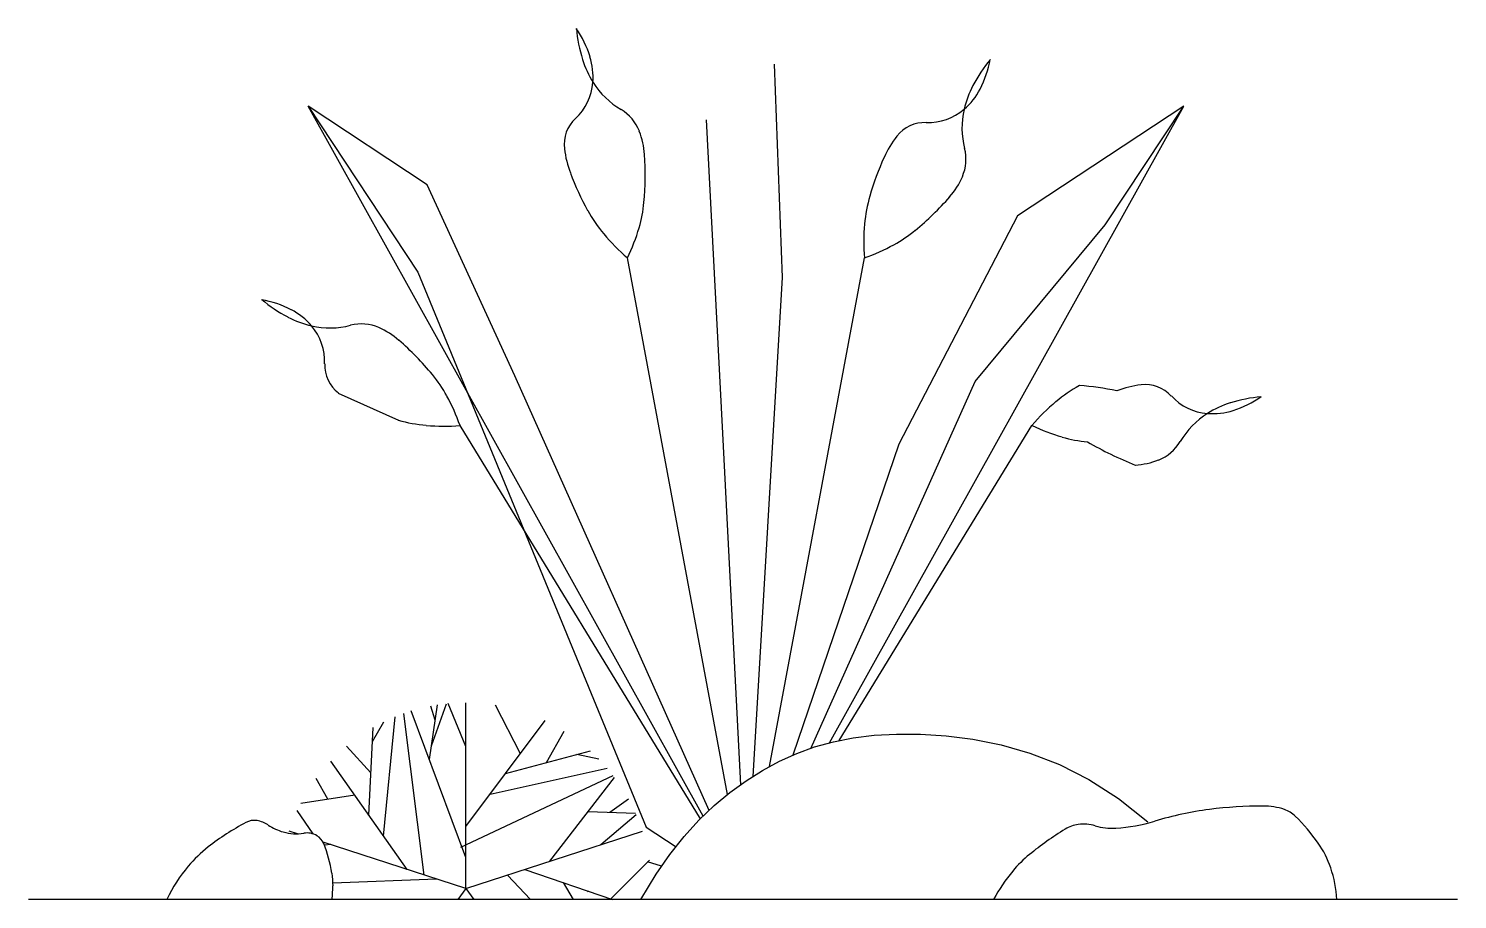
# Model space of a CAD drawing. Header units: metres. Extents: x 0 to 1, y 0 to 0.61.
import ezdxf

# ---------------------------------------------------------------- set-up
doc = ezdxf.new("R2010")
doc.units = ezdxf.units.M
doc.layers.add('Ceco.NET 18', color=7, linetype='Continuous')

msp = doc.modelspace()

# ---------------------------------------------------------------- linework, layer by layer
at = {"layer": 'Ceco.NET 18'}
for p, q in [((0.3842, 0.6107), (0.3842, 0.6107)), ((0.5289, 0.4361), (0.5233, 0.5857)), ((0.6746, 0.5891), (0.6746, 0.5891)), ((0.4733, 0.0584), (0.1962, 0.5564)), ((0.1962, 0.5564), (0.2731, 0.4398)), ((0.2796, 0.5012), (0.1962, 0.5564)), ((0.5619, 0.1098), (0.8104, 0.5564)), ((0.8104, 0.5564), (0.6938, 0.4795)), ((0.7553, 0.473), (0.8104, 0.5564)), ((0.4753, 0.5468), (0.4865, 0.3315)), ((0.3411, 0.3673), (0.2796, 0.5012)), ((0.6938, 0.4795), (0.6104, 0.3193)), ((0.6641, 0.3633), (0.7553, 0.473)), ((0.4904, 0.0736), (0.4202, 0.4499)), ((0.4202, 0.4499), (0.4202, 0.4499)), ((0.5198, 0.0931), (0.5864, 0.4499)), ((0.5864, 0.4499), (0.5864, 0.4499)), ((0.2731, 0.4398), (0.4333, 0.0507)), ((0.5082, 0.0862), (0.5289, 0.4361)), ((0.1635, 0.4206), (0.1635, 0.4206)), ((0.4774, 0.0624), (0.3411, 0.3673)), ((0.5488, 0.1059), (0.6641, 0.3633)), ((0.2173, 0.3551), (0.2594, 0.3362)), ((0.8647, 0.3525), (0.8647, 0.3525)), ((0.4714, 0.0566), (0.3027, 0.3324)), ((0.3027, 0.3324), (0.3027, 0.3324)), ((0.4865, 0.3315), (0.4994, 0.0803)), ((0.5687, 0.1114), (0.7039, 0.3324)), ((0.7039, 0.3324), (0.7039, 0.3324)), ((0.6104, 0.3193), (0.5362, 0.1011)), ((0.2776, 0.0171), (0.2632, 0.1304)), ((0.3068, 0.0293), (0.2685, 0.1322)), ((0.2812, 0.0981), (0.2869, 0.1364)), ((0.2853, 0.1258), (0.2822, 0.1356)), ((0.2827, 0.1078), (0.2932, 0.1372)), ((0.3068, 0.1072), (0.2943, 0.1373)), ((0.3068, 0.0076), (0.3068, 0.1379)), ((0.345, 0.102), (0.3276, 0.1362)), ((0.2387, 0.059), (0.2418, 0.1205)), ((0.2413, 0.1108), (0.2492, 0.1245)), ((0.2491, 0.0443), (0.2571, 0.1281)), ((0.3068, 0.0511), (0.3625, 0.1254)), ((0.3633, 0.096), (0.3758, 0.1181)), ((0.5514, 0.1069), (0.5646, 0.1106)), ((0.5646, 0.1106), (0.5785, 0.1133)), ((0.5785, 0.1133), (0.5932, 0.1151)), ((0.5932, 0.1151), (0.6089, 0.116)), ((0.6089, 0.116), (0.6256, 0.1159)), ((0.6256, 0.1159), (0.6436, 0.1148)), ((0.6436, 0.1148), (0.6625, 0.1124)), ((0.6625, 0.1124), (0.6822, 0.1085)), ((0.2402, 0.0887), (0.223, 0.1074)), ((0.3346, 0.0882), (0.3941, 0.1043)), ((0.3847, 0.1018), (0.4001, 0.0985)), ((0.5267, 0.0969), (0.5389, 0.1023)), ((0.5389, 0.1023), (0.5514, 0.1069)), ((0.6822, 0.1085), (0.7025, 0.1026)), ((0.7025, 0.1026), (0.7231, 0.0946)), ((0.2655, 0.021), (0.212, 0.097)), ((0.3238, 0.0738), (0.406, 0.0921)), ((0.5034, 0.0832), (0.5149, 0.0905)), ((0.5149, 0.0905), (0.5267, 0.0969)), ((0.7231, 0.0946), (0.7439, 0.0841)), ((0.2099, 0.0702), (0.2018, 0.0848)), ((0.3032, 0.0366), (0.4101, 0.087)), ((0.3657, 0.0268), (0.4111, 0.0856)), ((0.492, 0.075), (0.5034, 0.0832)), ((0.7439, 0.0841), (0.7647, 0.0708)), ((0.2288, 0.0731), (0.1909, 0.0672)), ((0.4078, 0.0611), (0.4208, 0.0706)), ((0.481, 0.0658), (0.492, 0.075)), ((0.7647, 0.0708), (0.7852, 0.0545)), ((0.1996, 0.0459), (0.1885, 0.0624)), ((0.3926, 0.0616), (0.4258, 0.0605)), ((0.4703, 0.0555), (0.481, 0.0658)), ((0.4015, 0.0384), (0.4263, 0.0595)), ((0.4333, 0.0507), (0.4542, 0.0369)), ((0.4599, 0.0441), (0.4703, 0.0555)), ((0.1886, 0.046), (0.1829, 0.0479)), ((0.3068, 0.0076), (0.2066, 0.0402)), ((0.3068, 0.0076), (0.4307, 0.0479)), ((0.4499, 0.0315), (0.4599, 0.0441)), ((0.212, 0.0384), (0.2075, 0.0381)), ((0.4403, 0.0177), (0.4499, 0.0315)), ((0.3481, 0.021), (0.4096, 0)), ((0.4079, 0), (0.4355, 0.0275)), ((0.4441, 0.0232), (0.4343, 0.0263)), ((0.2861, 0.0143), (0.2135, 0.0113)), ((0.3359, 0.0171), (0.352, 0)), ((0.375, 0.0118), (0.382, 0)), ((0.4296, 0), (0.4403, 0.0177)), ((1.0024, 0), (0, 0)), ((0.3068, 0.0076), (0.3012, 0)), ((0.3068, 0.0076), (0.3123, 0)), ((0.392, 0.006), (0.3925, 0.0053))]:
    msp.add_line(p, q, dxfattribs=at)
for centre, radius, start, end in [((0.3255, 0.5697), 0.0716, 17.3016, 34.9533), ((0.4901, 0.6207), 0.1063, 185.3918, 197.3016), ((0.4539, 0.6094), 0.0684, 197.3016, 212.1649), ((0.3475, 0.5765), 0.0485, 355.8109, 17.3016), ((0.7566, 0.5213), 0.1063, 140.3918, 152.3016), ((0.6041, 0.6016), 0.0716, 332.3016, 349.9533), ((0.3578, 0.5758), 0.0382, 312.5761, 355.8109), ((0.4454, 0.6041), 0.0584, 212.1649, 239.322), ((0.723, 0.5389), 0.0684, 152.3016, 167.1649), ((0.6246, 0.5908), 0.0485, 310.8109, 332.3016), ((0.3999, 0.5274), 0.0308, 21.5755, 59.322), ((0.6313, 0.583), 0.0382, 267.5761, 310.8109), ((0.7132, 0.5411), 0.0584, 167.1649, 194.322), ((0.4003, 0.5295), 0.0246, 132.5761, 187.205), ((0.6286, 0.5202), 0.0246, 87.5761, 142.205), ((0.3786, 0.519), 0.0536, 3.659, 21.5755), ((0.6677, 0.4899), 0.0741, 142.205, 155.7402), ((0.4494, 0.5357), 0.0741, 187.205, 200.7402), ((0.215, 0.5085), 0.2176, 354.7924, 3.659), ((0.6268, 0.5191), 0.0308, 336.5755, 14.322), ((0.7855, 0.4369), 0.2033, 155.7402, 163.8978), ((0.5702, 0.5814), 0.2033, 200.7402, 208.8978), ((0.6059, 0.5281), 0.0536, 318.659, 336.5755), ((0.6894, 0.4646), 0.1033, 163.8978, 174.9935), ((0.4828, 0.6364), 0.2176, 309.7924, 318.659), ((0.4827, 0.5331), 0.1033, 208.8978, 219.9935), ((0.3397, 0.4972), 0.0924, 343.5513, 354.7924), ((0.7316, 0.4609), 0.1457, 174.9935, 184.3316), ((0.5151, 0.5604), 0.1457, 219.9935, 229.3316), ((0.29, 0.5119), 0.1442, 334.5604, 343.5513), ((0.5629, 0.5403), 0.0924, 298.5513, 309.7924), ((0.5381, 0.5858), 0.1442, 289.5604, 298.5513), ((0.151, 0.3501), 0.0716, 62.3016, 79.9533), ((0.2313, 0.5026), 0.1063, 230.3918, 242.3016), ((0.1618, 0.3706), 0.0485, 40.8109, 62.3016), ((0.2137, 0.469), 0.0684, 242.3016, 257.1649), ((0.2115, 0.4592), 0.0584, 257.1649, 284.322), ((0.1695, 0.3773), 0.0382, 357.5761, 40.8109), ((0.2335, 0.3728), 0.0308, 66.5755, 104.322), ((0.2244, 0.3518), 0.0536, 48.659, 66.5755), ((0.1161, 0.2288), 0.2176, 39.7924, 48.659), ((0.2324, 0.3746), 0.0246, 177.5761, 232.205), ((0.2123, 0.3089), 0.0924, 28.5513, 39.7924), ((0.7835, 0.3364), 0.0246, 42.5761, 97.205), ((0.1668, 0.2841), 0.1442, 19.5604, 28.5513), ((0.7871, 0.2699), 0.1033, 118.8978, 129.9935), ((0.7264, 0.1898), 0.1709, 77.4694, 86.3671), ((0.7897, 0.2874), 0.0741, 97.205, 110.7402), ((0.8298, 0.3789), 0.0382, 222.5761, 265.8109), ((0.8747, 0.2467), 0.1063, 95.3918, 107.3016), ((0.8237, 0.4113), 0.0716, 287.3016, 304.9533), ((0.8144, 0.2375), 0.1457, 129.9935, 139.3316), ((0.8634, 0.2829), 0.0684, 107.3016, 122.1649), ((0.8306, 0.3892), 0.0485, 265.8109, 287.3016), ((0.288, 0.4354), 0.1033, 253.8978, 264.9935), ((0.2917, 0.4776), 0.1457, 264.9935, 274.3316), ((0.7659, 0.4626), 0.1442, 244.5604, 253.5513), ((0.8581, 0.2913), 0.0584, 122.1649, 149.322), ((0.7512, 0.4129), 0.0924, 253.5513, 264.7924), ((0.8766, 0.5539), 0.2687, 240.1289, 248.1077), ((0.7814, 0.3368), 0.0308, 291.5755, 329.322), ((0.773, 0.3581), 0.0536, 273.659, 291.5755), ((0.8593, -0.1746), 0.2397, 97.4044, 106.7677), ((0.8659, -0.2249), 0.2904, 90, 97.4044), ((0.8659, 0.0167), 0.0488, 71.8744, 90), ((0.875, 0.0448), 0.0192, 45.0192, 71.8744), ((0.2444, -0.117), 0.1941, 118.2849, 127.572), ((0.1583, 0.043), 0.0124, 80.9055, 118.2849), ((0.1571, 0.0355), 0.02, 56.7437, 80.9055), ((0.1894, 0.0847), 0.0389, 236.7437, 254.006), ((0.7397, 0.0289), 0.0239, 97.9474, 121.5901), ((0.7402, 0.0251), 0.0277, 72.9926, 97.9474), ((0.7601, 0.0902), 0.0403, 252.9926, 273.6425), ((0.7549, 0.172), 0.1223, 273.6425, 286.7677), ((0.7834, -0.0469), 0.1489, 35.4424, 45.0192), ((0.1879, 0.0797), 0.0337, 254.006, 278.875), ((0.1953, 0.0326), 0.014, 59.8291, 98.875), ((0.1967, 0.0351), 0.0111, 21.8146, 59.8291), ((0.8496, -0.1498), 0.2337, 121.5901, 129.1033), ((0.1802, -0.0336), 0.0888, 127.572, 140.1754), ((0.1156, 0.0026), 0.0985, 9.2366, 21.8146), ((0.7541, -0.0323), 0.0823, 129.1033, 140.6917), ((0.8509, 0.0012), 0.066, 18.4466, 35.4424), ((0.1974, -0.0479), 0.1112, 140.1754, 154.4734), ((0.8305, -0.0056), 0.0875, 3.7006, 18.4466), ((0.1584, 0.0095), 0.0552, 360, 9.2366), ((0.7912, -0.0627), 0.1303, 140.6917, 151.2253), ((0.1494, 0.0095), 0.0641, 351.4344, 0)]:
    msp.add_arc(centre, radius, start, end, dxfattribs=at)

doc.saveas('drawing.dxf')
